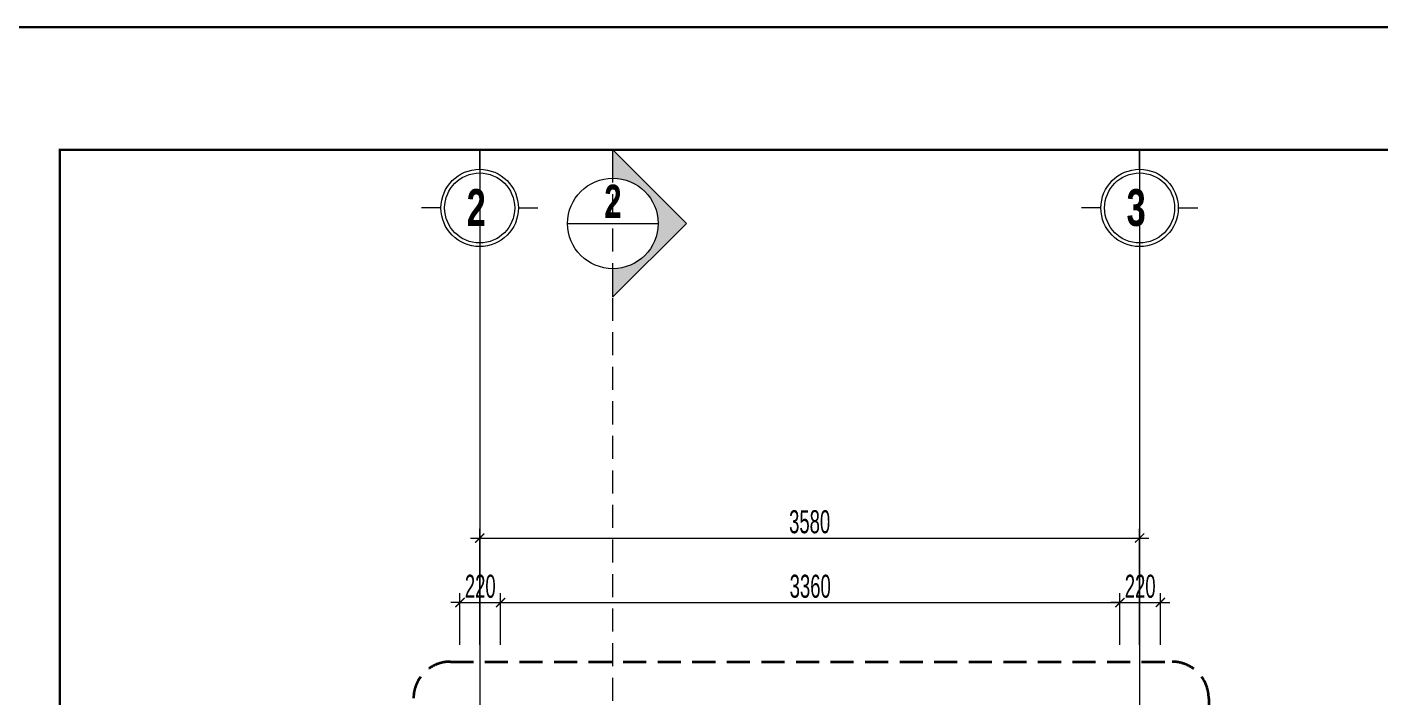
# Model space of a CAD drawing. Header units: millimetres. Extents: x 1336014 to 2939047, y -333549 to -60566.
# Drawn here: x 1415437 to 1422776, y -174607 to -170971 of the extents above; entities that cross this region are included whole.
import ezdxf
from ezdxf.enums import TextEntityAlignment as Align

# ---------------------------------------------------------------- set-up
doc = ezdxf.new("R2010")
doc.units = ezdxf.units.MM
doc.header["$MEASUREMENT"] = 0
doc.linetypes.add('$1$HIDDEN', pattern=[0.375, 0.25, -0.125])
doc.linetypes.add('CENTER2', pattern=[1.125, 0.75, -0.125, 0.125, -0.125])
for name, color, linetype, lineweight in [('01.Cut', 255, 'Continuous', 35), ('02.Thay', 145, 'Continuous', 15), ('05.Text', 253, 'Continuous', 18), ('08.Dim', 156, 'Continuous', 15), ('09.Hatch', 250, 'Continuous', 5), ('10.truc', 250, 'CENTER2', 20), ('11.Khung bo', 32, 'Continuous', 50), ('12.Khung', 36, 'Continuous', 25), ('NN_KI HIEU', 22, 'Continuous', 18)]:
    doc.layers.add(name, color=color, linetype=linetype, lineweight=lineweight)
doc.layers.add('Tpl_Bound', color=1, linetype='Continuous', plot=False)
doc.styles.add('AVANTHB', font='')
doc.styles.add('TT5_Text Dim', font='hoatbif.shx', dxfattribs={"width": 0.6})
doc.styles.get('AVANTHB').set_extended_font_data('.VnAvantH', bold=True)
doc.dimstyles.new('TT5_Dim 1-50', dxfattribs={"dimscale": 50, "dimtxt": 2.5, "dimasz": 1, "dimexe": 1, "dimexo": 0.5, "dimgap": 0.5, "dimtad": 1, "dimdec": 0, "dimzin": 0, "dimdsep": 46, "dimtxsty": 'TT5_Text Dim', "dimblk": 'ARCHTICK', "dimcen": 0, "dimdle": 1, "dimclrd": 256, "dimclre": 256, "dimclrt": 1, "dimadec": 0, "dimazin": 0, "dimtfac": 0.015, "dimtdec": 0, "dimtix": 1, "dimtmove": 2, "dimatfit": 3, "dimldrblk": 'DOT', "dimfxl": 1, "dimtolj": 1, "dimtzin": 0, "dimlwd": -1, "dimlwe": -1, "dimarcsym": 1})

# ---------------------------------------------------------------- blocks, each defined once
blk = doc.blocks.new('100')
at = {"layer": '11.Khung bo', "const_width": 26.7}
blk.add_lwpolyline([(1860913, -945240), (1860913, -916940), (1896063, -916940), (1896063, -945240)], close=True, dxfattribs=at)
blk.add_lwpolyline([(1860913, -945240), (1860913, -916940), (1896063, -916940), (1896063, -945240)], close=True, dxfattribs=at)
blk.add_lwpolyline([(1860913, -945240), (1860913, -916940), (1896063, -916940), (1896063, -945240)], close=True, dxfattribs=at)
at = {"layer": '12.Khung'}
blk.add_lwpolyline([(1901579, -945940), (1901579, -916240), (1859580, -916240), (1859580, -945940)], close=True, dxfattribs=at)
blk.add_lwpolyline([(1901579, -945940), (1901579, -916240), (1859580, -916240), (1859580, -945940)], close=True, dxfattribs=at)
blk.add_lwpolyline([(1901579, -945940), (1901579, -916240), (1859580, -916240), (1859580, -945940)], close=True, dxfattribs=at)
blk = doc.blocks.new('DANHTRUC')
for p, q in [((980383, -947347), (980383, -947137)), ((979963, -947767), (979753, -947767)), ((980803, -947767), (981013, -947767)), ((980383, -948187), (980383, -948397))]:
    blk.add_line(p, q)
for radius in [420, 380]:
    blk.add_circle((980383, -947767), radius)
blk = doc.blocks.new('_ARCHTICK')
at = {"const_width": 0.15}
blk.add_lwpolyline([(-0.5, -0.5), (0.5, 0.5)], dxfattribs=at)
blk = doc.blocks.new('*D938')
at = {"layer": '08.Dim', "transparency": 16777216}
for p, q in [((1417785.7, -174323.6), (1417785.7, -174044.1)), ((1418005.7, -174323.6), (1418005.7, -174044.1)), ((1417785.7, -174094.1), (1417735.7, -174094.1)), ((1417785.7, -174094.1), (1418005.7, -174094.1)), ((1418005.7, -174094.1), (1418055.7, -174094.1))]:
    blk.add_line(p, q, dxfattribs=at)
at = {"layer": 'Defpoints', "color": 0, "transparency": 16777216}
for p in [(1418005.7, -174094.1), (1417785.7, -174348.6), (1418005.7, -174348.6)]:
    blk.add_point(p, dxfattribs=at)
at = {"layer": '08.Dim', "transparency": 16777216, "xscale": 50, "yscale": 50, "zscale": 50}
blk.add_blockref('_ARCHTICK', (1417785.7, -174094.1), dxfattribs=at)
at = {"layer": '08.Dim', "transparency": 16777216, "xscale": 50, "yscale": 50, "zscale": 50, "rotation": 180}
blk.add_blockref('_ARCHTICK', (1418005.7, -174094.1), dxfattribs=at)
at = {"layer": '08.Dim', "color": 1, "transparency": 16777216, "insert": (1417895.7, -174006.6), "char_height": 125, "attachment_point": 5, "style": 'TT5_Text Dim'}
blk.add_mtext('\\A1;220', dxfattribs=at)
blk = doc.blocks.new('_DOT')
blk.add_line((-0.5, 0), (-1, 0))
at = {"const_width": 0.5}
blk.add_lwpolyline([(-0.25, 0, 1), (0.25, 0, 1)], format="xyb", close=True, dxfattribs=at)
blk = doc.blocks.new('*D939')
at = {"layer": '08.Dim', "transparency": 16777216}
for p, q in [((1418005.7, -174323.6), (1418005.7, -174044.1)), ((1421365.7, -174323.6), (1421365.7, -174044.1)), ((1417955.7, -174094.1), (1421415.7, -174094.1))]:
    blk.add_line(p, q, dxfattribs=at)
at = {"layer": 'Defpoints', "color": 0, "transparency": 16777216}
for p in [(1421365.7, -174094.1), (1418005.7, -174348.6), (1421365.7, -174348.6)]:
    blk.add_point(p, dxfattribs=at)
at = {"layer": '08.Dim', "transparency": 16777216, "xscale": 50, "yscale": 50, "zscale": 50, "rotation": 180}
blk.add_blockref('_ARCHTICK', (1418005.7, -174094.1), dxfattribs=at)
at = {"layer": '08.Dim', "transparency": 16777216, "xscale": 50, "yscale": 50, "zscale": 50}
blk.add_blockref('_ARCHTICK', (1421365.7, -174094.1), dxfattribs=at)
at = {"layer": '08.Dim', "color": 1, "transparency": 16777216, "insert": (1419685.7, -174006.6), "char_height": 125, "attachment_point": 5, "style": 'TT5_Text Dim'}
blk.add_mtext('\\A1;3360', dxfattribs=at)
blk = doc.blocks.new('*D940')
at = {"layer": '08.Dim', "transparency": 16777216}
for p, q in [((1421365.7, -174323.6), (1421365.7, -174044.1)), ((1421585.7, -174323.6), (1421585.7, -174044.1)), ((1421365.7, -174094.1), (1421315.7, -174094.1)), ((1421365.7, -174094.1), (1421585.7, -174094.1)), ((1421585.7, -174094.1), (1421635.7, -174094.1))]:
    blk.add_line(p, q, dxfattribs=at)
at = {"layer": 'Defpoints', "color": 0, "transparency": 16777216}
for p in [(1421585.7, -174094.1), (1421365.7, -174348.6), (1421585.7, -174348.6)]:
    blk.add_point(p, dxfattribs=at)
at = {"layer": '08.Dim', "transparency": 16777216, "xscale": 50, "yscale": 50, "zscale": 50}
blk.add_blockref('_ARCHTICK', (1421365.7, -174094.1), dxfattribs=at)
at = {"layer": '08.Dim', "transparency": 16777216, "xscale": 50, "yscale": 50, "zscale": 50, "rotation": 180}
blk.add_blockref('_ARCHTICK', (1421585.7, -174094.1), dxfattribs=at)
at = {"layer": '08.Dim', "color": 1, "transparency": 16777216, "insert": (1421475.7, -174006.6), "char_height": 125, "attachment_point": 5, "style": 'TT5_Text Dim'}
blk.add_mtext('\\A1;220', dxfattribs=at)
blk = doc.blocks.new('*D941')
at = {"layer": '08.Dim', "transparency": 16777216}
for p, q in [((1417892.7, -174323.6), (1417892.7, -173694.1)), ((1421472.7, -174323.6), (1421472.7, -173694.1)), ((1417842.7, -173744.1), (1421522.7, -173744.1))]:
    blk.add_line(p, q, dxfattribs=at)
at = {"layer": 'Defpoints', "color": 0, "transparency": 16777216}
for p in [(1421472.7, -173744.1), (1417892.7, -174348.6), (1421472.7, -174348.6)]:
    blk.add_point(p, dxfattribs=at)
at = {"layer": '08.Dim', "transparency": 16777216, "xscale": 50, "yscale": 50, "zscale": 50, "rotation": 180}
blk.add_blockref('_ARCHTICK', (1417892.7, -173744.1), dxfattribs=at)
at = {"layer": '08.Dim', "transparency": 16777216, "xscale": 50, "yscale": 50, "zscale": 50}
blk.add_blockref('_ARCHTICK', (1421472.7, -173744.1), dxfattribs=at)
at = {"layer": '08.Dim', "color": 1, "transparency": 16777216, "insert": (1419682.7, -173656.6), "char_height": 125, "attachment_point": 5, "style": 'TT5_Text Dim'}
blk.add_mtext('\\A1;3580', dxfattribs=at)

msp = doc.modelspace()

# ---------------------------------------------------------------- hatches: boundary and pattern name
at = {"layer": '09.Hatch'}
msp.add_hatch(color=256, dxfattribs=at).paths.add_polyline_path([(1418614.9, -171791.4), (1418614.9, -171637.7), (1419014.1, -172036.9), (1418614.9, -172436), (1418614.9, -172282.3, 0.414214), (1418860.4, -172036.9, 0.414214)])

# ---------------------------------------------------------------- linework, layer by layer
at = {"layer": '01.Cut', "color": 6, "linetype": '$1$HIDDEN', "ltscale": 500}
msp.add_lwpolyline([(1417733.7, -174415.2), (1421647.7, -174415.2, -0.414214), (1421847.7, -174615.2), (1421847.7, -179114.7, -0.414214), (1421647.7, -179314.7), (1417733.7, -179314.7, -0.414214), (1417533.7, -179114.7), (1417533.7, -174615.2, -0.414214)], format="xyb", close=True, dxfattribs=at)
at = {"layer": '02.Thay'}
for p, q in [((1419014.1, -172036.9), (1418614.9, -171637.7)), ((1418614.9, -171791.4), (1418614.9, -171637.7)), ((1418369.5, -172036.9), (1418860.4, -172036.9)), ((1419014.1, -172036.9), (1418614.9, -172436)), ((1418614.9, -172436), (1418614.9, -172282.3))]:
    msp.add_line(p, q, dxfattribs=at)
msp.add_circle((1418614.9, -172036.9), 245.5, dxfattribs=at)
at = {"layer": '10.truc'}
for p, q in [((1417892.7, -171637.7), (1417892.7, -189212.5)), ((1421472.7, -171637.7), (1421472.7, -189212.5))]:
    msp.add_line(p, q, dxfattribs=at)
at = {"layer": 'NN_KI HIEU', "linetype": '$1$HIDDEN', "ltscale": 500}
msp.add_line((1418614.9, -179314.7), (1418614.9, -171637.7), dxfattribs=at)
at = {"layer": 'Tpl_Bound', "color": 1}
msp.add_lwpolyline([(1415265.6, -191970.8), (1415265.6, -170971), (1430115.5, -170971), (1430115.5, -191970.8)], close=True, dxfattribs=at)

# ---------------------------------------------------------------- block references
at = {"layer": '05.Text', "xscale": 0.5, "yscale": 0.5, "zscale": 0.5, "rotation": 270}
msp.add_blockref('100', (1888235.5, 758818.8), dxfattribs=at)
at = {"layer": '05.Text', "xscale": 0.5, "yscale": 0.5, "zscale": 0.5}
for p in [(927701.1, 301930.6), (931281.1, 301930.6)]:
    msp.add_blockref('DANHTRUC', p, dxfattribs=at)

# ---------------------------------------------------------------- texts
at = {"layer": '05.Text', "style": 'AVANTHB', "width": 0.7}
for s, p in [('2', (1417821.9, -172050.3)), ('3', (1421401.9, -172050.3))]:
    msp.add_text(s, height=200, dxfattribs=at).set_placement(p)
msp.add_text('2', height=180, dxfattribs=at).set_placement((1418615.6, -171916.5), align=Align.MIDDLE_CENTER)

# ---------------------------------------------------------------- dimensions: what is measured, and where the dimension line sits
at = {"layer": '08.Dim'}
for base, p1, p2, picture, middle in [((1421472.7, -173744.1), (1417892.7, -174348.6), (1421472.7, -174348.6), '*D941', (1419682.7, -173656.6)), ((1418005.7, -174094.1), (1417785.7, -174348.6), (1418005.7, -174348.6), '*D938', (1417895.7, -174006.6)), ((1421365.7, -174094.1), (1418005.7, -174348.6), (1421365.7, -174348.6), '*D939', (1419685.7, -174006.6)), ((1421585.7, -174094.1), (1421365.7, -174348.6), (1421585.7, -174348.6), '*D940', (1421475.7, -174006.6))]:
    dim = msp.add_linear_dim(base=base, p1=p1, p2=p2, dimstyle='TT5_Dim 1-50', dxfattribs=at)
    dim.commit()
    dim.dimension.update_dxf_attribs({"geometry": picture, "text_midpoint": middle})

doc.saveas('drawing.dxf')
